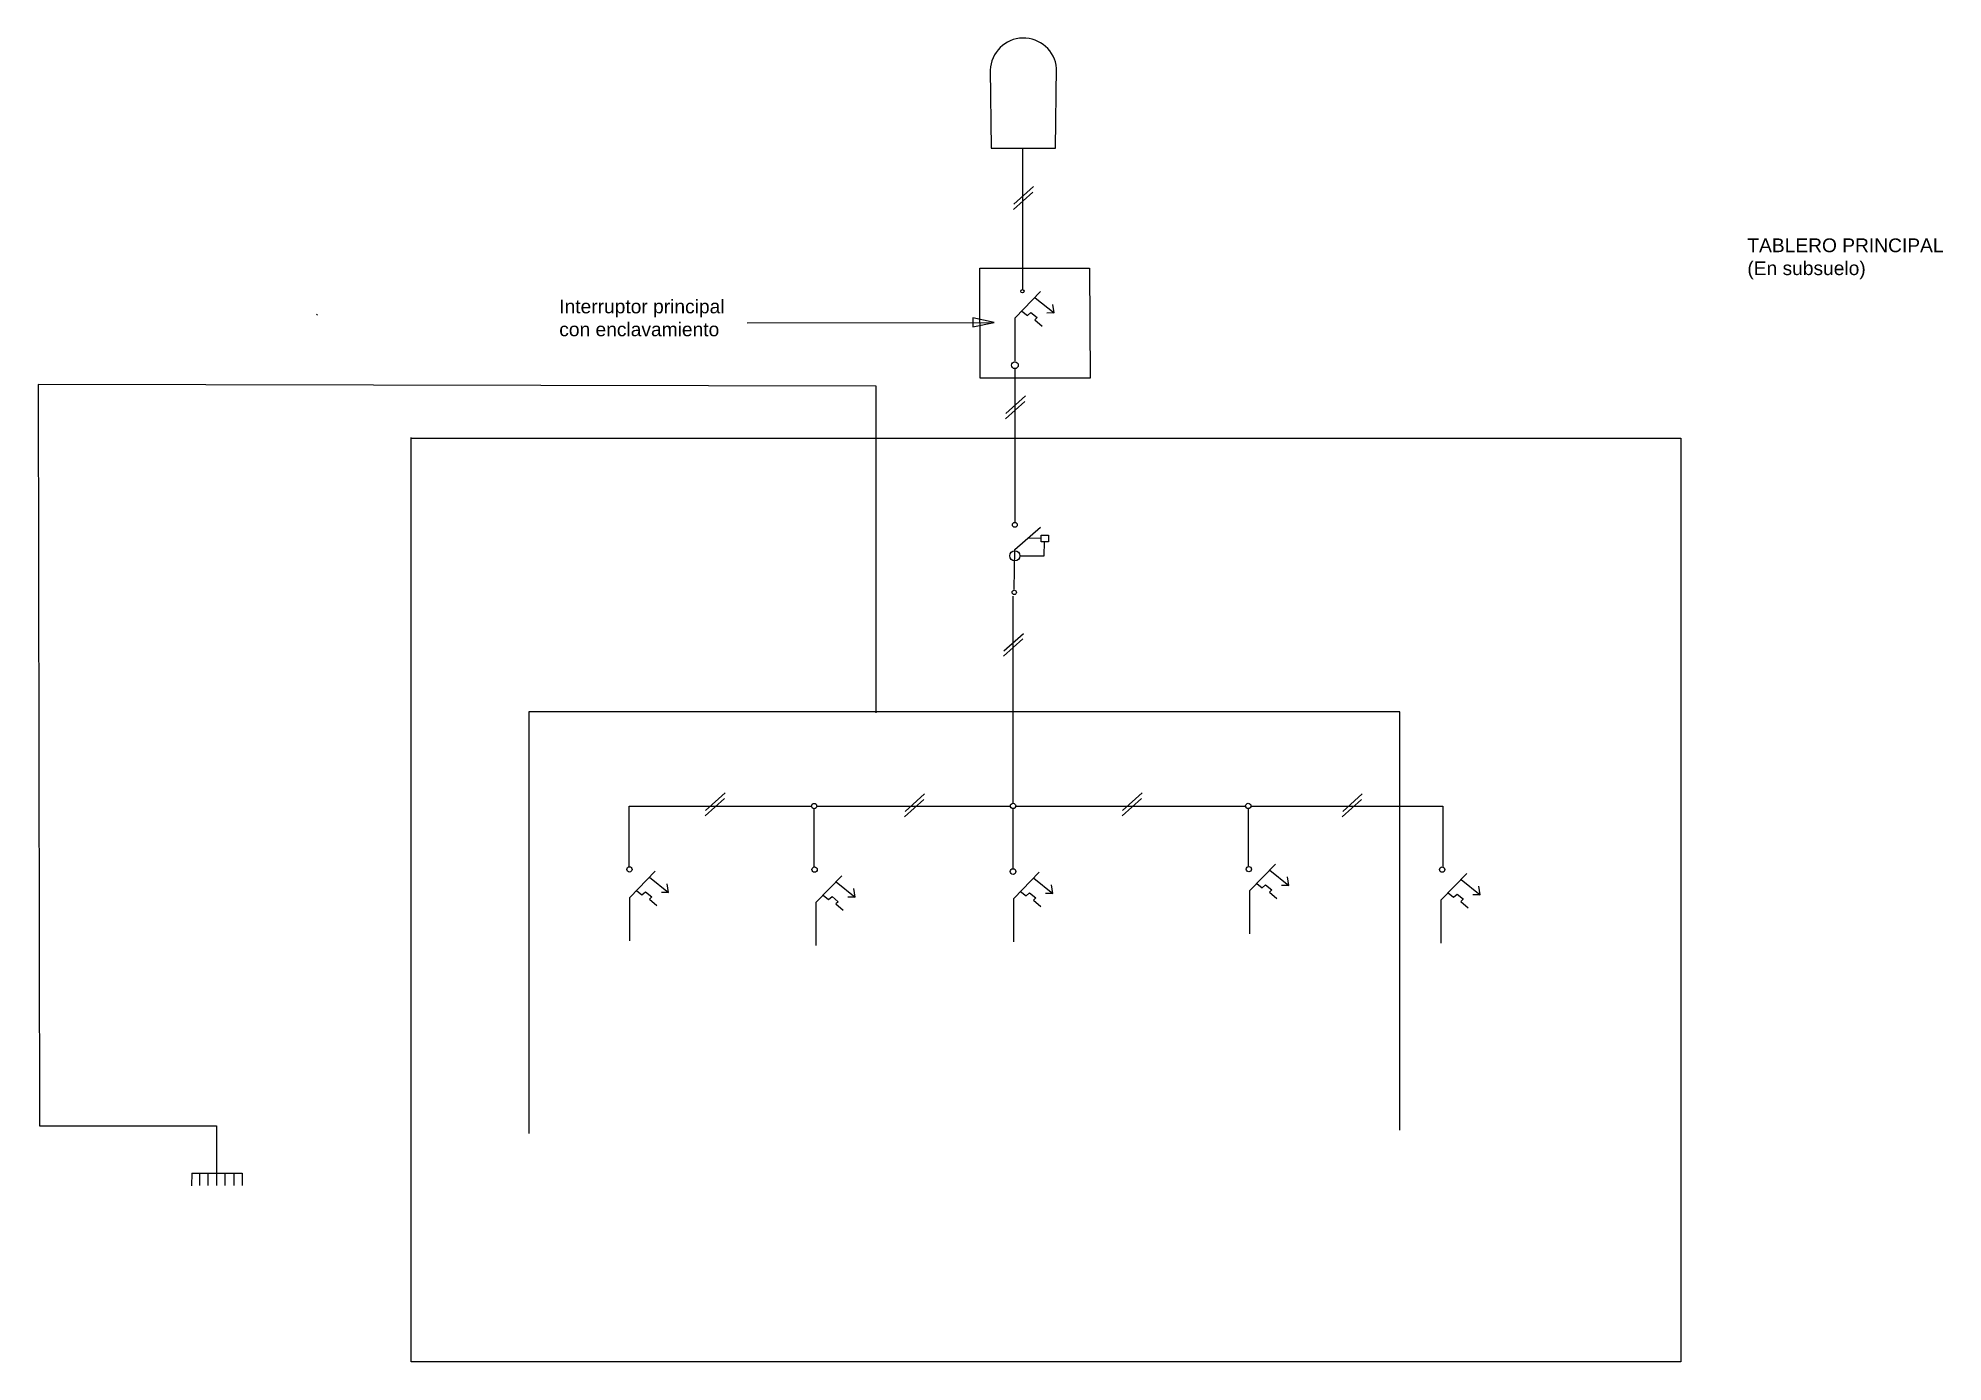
# Model space of a CAD drawing. Header units: millimetres. Extents: x 100 to 202, y 58 to 197.
# Drawn here: x 183.96 to 202.04, y 184.07 to 196.63 of the extents above.
import ezdxf

# ---------------------------------------------------------------- set-up
doc = ezdxf.new("R2010")
doc.units = ezdxf.units.MM
doc.linetypes.add('ACAD_ISO02W100', pattern=[15, 12, -3])
doc.linetypes.add('ACAD_ISO04W100', pattern=[30, 24, -3, 0, -3])
doc.layers.add('tablero', color=7, linetype='Continuous')
doc.styles.get("Standard").update_dxf_attribs({"font": 'arial.ttf'})

# ---------------------------------------------------------------- blocks, each defined once
blk = doc.blocks.new('term')
for p, q in [((-3.1, -2.45), (8.7, 9.73)), ((0.05, 0.71), (2.59, -1.28)), ((2.59, -1.28), (4.2, 0.13)), ((4.2, 0.13), (7.12, -2.25)), ((6.12, 6.87), (14.91, -0.14)), ((14.91, -0.14), (14.3, 3.79)), ((-3.1, -22.49), (-3.1, -2.45)), ((7.11, -2.25), (5.99, -3.28)), ((6, -3.27), (9.41, -6.24)), ((14.93, -0.15), (11.58, -0.21))]:
    blk.add_line(p, q)

msp = doc.modelspace()

# ---------------------------------------------------------------- linework, layer by layer
at = {"layer": 'tablero'}
for p, q in [((192.996, 196.332), (193.003, 195.587)), ((193.616, 195.587), (193.624, 196.352)), ((193.003, 195.587), (193.616, 195.587)), ((193.301, 195.578), (193.301, 194.248)), ((193.22, 195.056), (193.406, 195.223)), ((193.216, 195.006), (193.4, 195.17)), ((186.611, 194.002), (186.603, 194.008)), ((193.032, 193.933), (192.832, 193.979)), ((192.832, 193.979), (192.832, 193.894)), ((190.688, 193.932), (193.033, 193.933)), ((192.831, 193.894), (193.033, 193.933)), ((193.229, 193.496), (193.229, 192.043)), ((191.913, 190.23), (191.913, 193.331)), ((193.143, 193.071), (193.329, 193.237)), ((193.139, 193.021), (193.323, 193.185)), ((193.229, 191.78), (193.473, 191.992)), ((193.224, 191.4), (193.229, 191.78)), ((193.479, 191.887), (193.351, 191.886)), ((193.479, 191.854), (193.479, 191.917)), ((193.479, 191.917), (193.548, 191.917)), ((193.548, 191.854), (193.48, 191.854)), ((193.507, 191.72), (193.51, 191.854)), ((193.548, 191.917), (193.548, 191.854)), ((193.277, 191.72), (193.507, 191.72)), ((193.212, 189.373), (193.212, 191.337)), ((193.121, 190.768), (193.305, 190.932)), ((193.125, 190.818), (193.311, 190.985)), ((190.294, 189.305), (190.481, 189.471)), ((192.187, 189.296), (192.373, 189.463)), ((194.251, 189.305), (194.437, 189.471)), ((196.34, 189.296), (196.526, 189.463)), ((189.57, 188.77), (189.57, 189.347)), ((189.57, 189.347), (191.3, 189.347)), ((190.29, 189.254), (190.474, 189.418)), ((191.325, 188.771), (191.325, 189.322)), ((191.35, 189.347), (193.187, 189.347)), ((192.183, 189.246), (192.367, 189.41)), ((193.212, 188.755), (193.212, 189.323)), ((193.237, 189.347), (195.419, 189.347)), ((194.247, 189.254), (194.431, 189.418)), ((195.445, 188.776), (195.445, 189.323)), ((195.469, 189.347), (197.289, 189.347)), ((196.336, 189.246), (196.52, 189.41)), ((197.289, 189.347), (197.289, 188.771)), ((185.654, 186.315), (185.654, 185.747)), ((185.418, 185.866), (185.416, 185.744)), ((185.418, 185.866), (185.898, 185.865)), ((185.491, 185.867), (185.491, 185.748)), ((185.572, 185.865), (185.571, 185.747)), ((185.733, 185.863), (185.734, 185.748)), ((185.817, 185.865), (185.818, 185.748)), ((185.898, 185.865), (185.898, 185.747))]:
    msp.add_line(p, q, dxfattribs=at)
at = {"layer": 'tablero', "linetype": 'ACAD_ISO02W100'}
for p, q in [((192.898, 194.448), (193.936, 194.448)), ((192.9, 193.405), (192.898, 194.448)), ((193.936, 194.448), (193.945, 193.405)), ((193.945, 193.405), (192.9, 193.405)), ((191.913, 193.331), (183.961, 193.345)), ((183.961, 193.345), (183.975, 186.315)), ((196.882, 190.241), (188.616, 190.241)), ((188.616, 190.241), (188.616, 186.241)), ((196.882, 186.273), (196.882, 190.241)), ((183.975, 186.315), (185.654, 186.315))]:
    msp.add_line(p, q, dxfattribs=at)
at = {"layer": 'tablero', "linetype": 'ACAD_ISO04W100'}
for p, q in [((187.498, 192.835), (199.548, 192.835)), ((187.5, 184.075), (187.5, 192.844)), ((199.548, 192.835), (199.548, 184.075)), ((199.548, 184.075), (187.5, 184.075))]:
    msp.add_line(p, q, dxfattribs=at)
at = {"layer": 'tablero'}
for centre, radius in [((193.301, 194.23), 0.0151), ((193.23, 193.528), 0.0321), ((193.229, 192.014), 0.0231), ((193.229, 191.72), 0.0485), ((193.224, 191.373), 0.0205), ((191.325, 189.347), 0.0251), ((193.212, 189.348), 0.0251), ((195.444, 189.348), 0.0251), ((189.572, 188.746), 0.0251), ((191.329, 188.744), 0.0251), ((193.212, 188.726), 0.0269), ((195.45, 188.748), 0.0251), ((197.284, 188.744), 0.0251)]:
    msp.add_circle(centre, radius, dxfattribs=at)
msp.add_arc((193.311, 196.317), 0.315, 4.9931, 178.0605, dxfattribs=at)

# ---------------------------------------------------------------- block references
at = {"layer": 'tablero', "xscale": 0.02050353019639612, "yscale": 0.02050353019639612, "zscale": 0.02050353019639612}
for p in [(193.295, 194.027), (189.638, 188.531), (193.283, 188.521), (195.523, 188.597), (197.339, 188.509), (191.408, 188.486)]:
    msp.add_blockref('term', p, dxfattribs=at)

# ---------------------------------------------------------------- texts
at = {"layer": 'tablero', "linetype": 'ACAD_ISO04W100', "char_height": 0.13034, "attachment_point": 1}
for s, width, heights, insert in [('TABLERO PRINCIPAL^J(En subsuelo)', 54.15205, [14.334], (200.18, 194.731)), ('Interruptor principal ^Jcon enclavamiento', 81.31234, [0], (188.906, 194.151))]:
    msp.add_mtext_dynamic_manual_height_columns(s, width=width, gutter_width=12.5, heights=heights, dxfattribs=dict(at, insert=insert))

doc.saveas('drawing.dxf')
